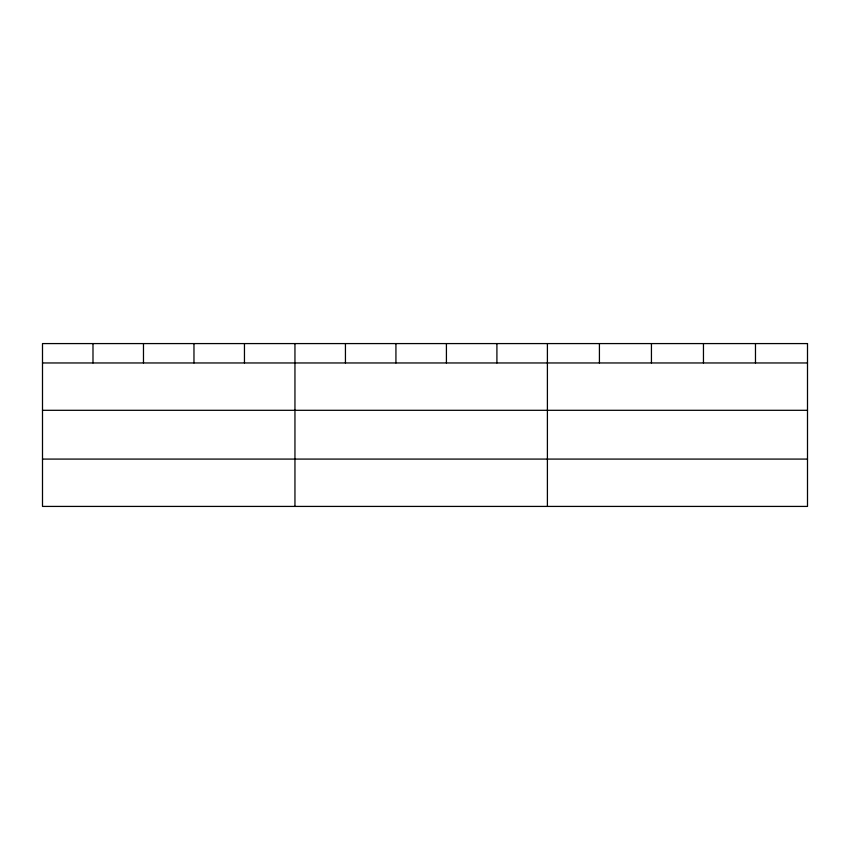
<?xml version="1.0" encoding="UTF-8"?>
<svg xmlns="http://www.w3.org/2000/svg" width="850" height="850" viewBox="0 0 850 850"><rect width="100%" height="100%" fill="white"/><g stroke="black" fill="none" stroke-linecap="round" stroke-linejoin="round"><path stroke-width="1.27" d="M42.5 362.961L807.5 362.961M42.5 410.306L807.5 410.306M42.5 459.085L807.5 459.085M755.48 343.581L755.48 362.961M703.46 343.581L703.46 362.961M651.44 343.581L651.44 362.961M599.42 343.581L599.42 362.961M547.4 343.581L547.4 506.419M496.91 343.581L496.91 362.961M446.42 343.581L446.42 362.961M395.93 343.581L395.93 362.961M345.44 343.581L345.44 362.961M294.95 343.581L294.95 506.419M244.46 343.581L244.46 362.961M193.97 343.581L193.97 362.961M143.48 343.581L143.48 362.961M92.99 343.581L92.99 362.961M807.5 343.581L42.5 343.581L42.5 506.419L807.5 506.419L807.5 343.581"/></g></svg>
